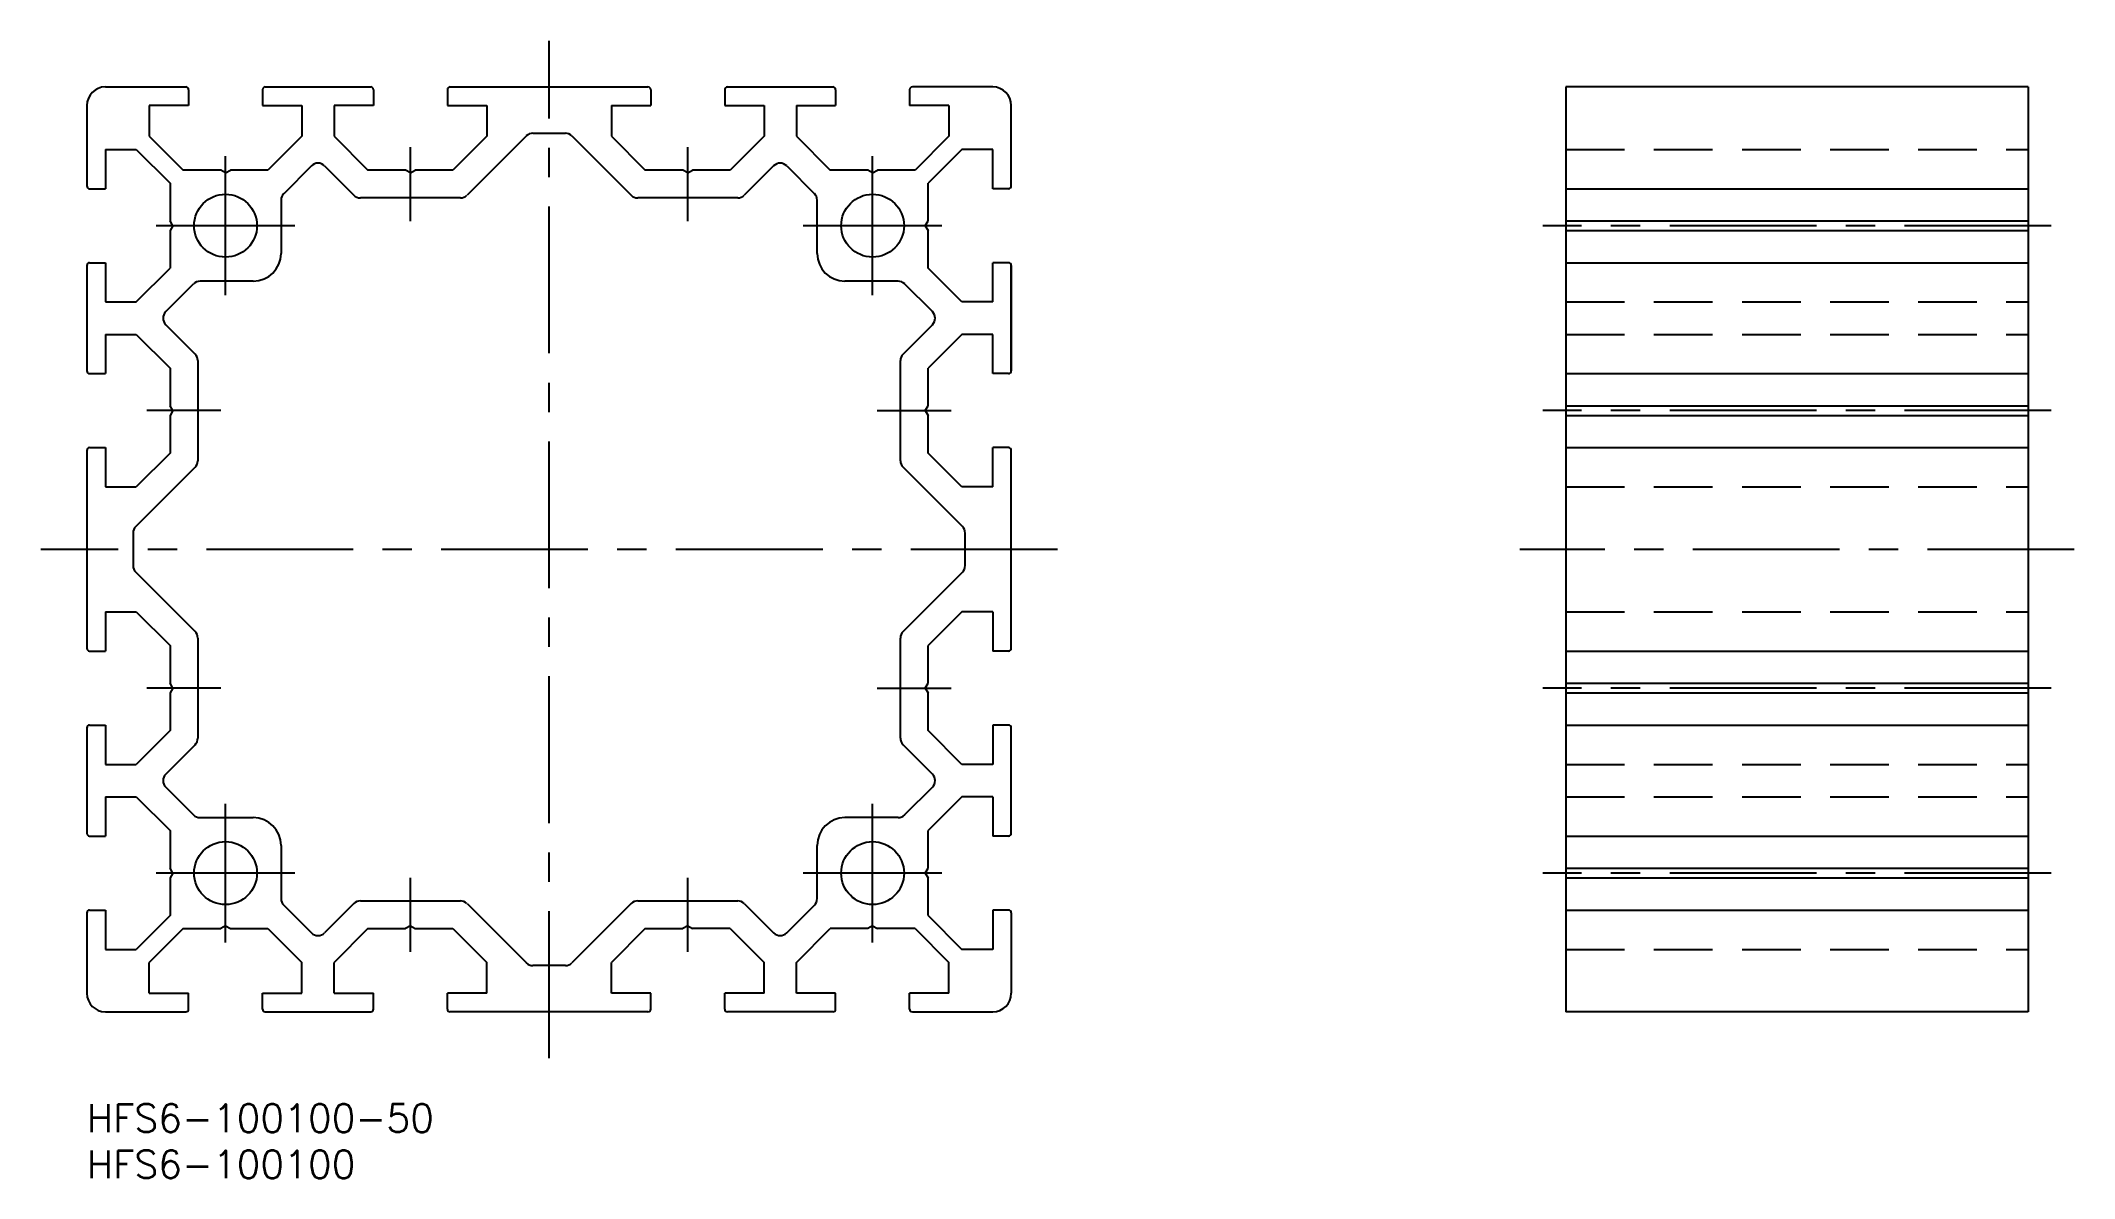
# Model space of a CAD drawing. Extents: x -5 to 215, y -8 to 115.
import ezdxf

# ---------------------------------------------------------------- set-up
doc = ezdxf.new("R2010")
doc.units = 0
doc.header["$LTSCALE"] = 0.5
doc.linetypes.add('CENTER', pattern=[50.8, 31.75, -6.35, 6.35, -6.35])
doc.linetypes.add('DASHED', pattern=[19.05, 12.7, -6.35])
for name, color, linetype in [('MSM_CENTER', 1, 'CENTER'), ('MSM_CONTINUOUS', 7, 'CONTINUOUS'), ('MSM_DASHED', 4, 'DASHED'), ('MSM_PART_NUMBER', 7, 'CONTINUOUS')]:
    doc.layers.add(name, color=color, linetype=linetype)
doc.styles.get("Standard").update_dxf_attribs({"font": 'txt.shx', "height": 3, "bigfont": 'bigfont.shx'})

# ---------------------------------------------------------------- blocks, each defined once
blk = doc.blocks.new('*U2')
at = {"layer": 'MSM_PART_NUMBER'}
blk.add_text('HFS6-100100-50', height=3, dxfattribs=at).set_placement((0, -3))
blk = doc.blocks.new('*U3')
at = {"layer": 'MSM_PART_NUMBER'}
blk.add_text('HFS6-100100', height=3, dxfattribs=at).set_placement((0, -8))

msp = doc.modelspace()

# ---------------------------------------------------------------- linework, layer by layer
at = {"layer": 'MSM_CENTER'}
for p, q in [((50, 5), (50, 115)), ((35, 95.5), (35, 103.5)), ((65, 95.5), (65, 103.5)), ((15, 87.5), (15, 102.5)), ((85, 87.5), (85, 102.5)), ((22.5, 95), (7.5, 95)), ((92.5, 95), (77.5, 95)), ((212.5, 95), (157.5, 95)), ((14.5, 75), (6.5, 75)), ((85.5, 75), (93.5, 75)), ((212.5, 75), (157.5, 75)), ((105, 60), (-5, 60)), ((215, 60), (155, 60)), ((14.5, 45), (6.5, 45)), ((85.5, 45), (93.5, 45)), ((212.5, 45), (157.5, 45)), ((15, 17.5), (15, 32.5)), ((85, 17.5), (85, 32.5)), ((22.5, 25), (7.5, 25)), ((35, 16.5), (35, 24.5)), ((65, 16.5), (65, 24.5)), ((92.5, 25), (77.5, 25)), ((212.5, 25), (157.5, 25))]:
    msp.add_line(p, q, dxfattribs=at)
at = {"layer": 'MSM_CONTINUOUS'}
for p, q in [((210, 110), (160, 110)), ((210, 110), (210, 10)), ((0, 108), (0, 99.3)), ((2, 110), (10.7, 110)), ((6.75, 108), (6.75, 104.66)), ((11, 108), (6.75, 108)), ((11, 109.7), (11, 108)), ((19, 109.7), (19, 108)), ((19, 108), (23.25, 108)), ((19.3, 110), (30.7, 110)), ((23.25, 108), (23.25, 104.66)), ((31, 108), (26.75, 108)), ((26.75, 108), (26.75, 104.66)), ((31, 109.7), (31, 108)), ((39, 109.7), (39, 108)), ((39, 108), (43.25, 108)), ((39.3, 110), (60.7, 110)), ((43.25, 108), (43.25, 104.66)), ((56.75, 108), (56.75, 104.66)), ((56.75, 108), (61, 108)), ((61, 109.7), (61, 108)), ((69, 109.7), (69, 108)), ((69, 108), (73.25, 108)), ((69.3, 110), (80.7, 110)), ((73.25, 108), (73.25, 104.66)), ((76.75, 108), (76.75, 104.66)), ((76.75, 108), (81, 108)), ((81, 109.7), (81, 108)), ((89, 109.7), (89, 108)), ((93.25, 108), (89, 108)), ((98, 110), (89.3, 110)), ((93.25, 108), (93.25, 104.66)), ((100, 99.3), (100, 108)), ((160, 110), (160, 10)), ((6.75, 104.66), (10.41, 101)), ((23.25, 104.66), (19.59, 101)), ((26.75, 104.66), (30.41, 101)), ((43.25, 104.66), (39.59, 101)), ((47.54, 104.71), (41.12, 98.29)), ((48.24, 105), (51.76, 105)), ((52.46, 104.71), (58.88, 98.29)), ((56.75, 104.66), (60.41, 101)), ((73.25, 104.66), (69.59, 101)), ((76.75, 104.66), (80.41, 101)), ((93.25, 104.66), (89.59, 101)), ((2, 103.25), (5.34, 103.25)), ((2, 103.25), (2, 99)), ((5.34, 103.25), (9, 99.59)), ((24.29, 101.46), (21.29, 98.46)), ((25.71, 101.46), (28.88, 98.29)), ((74.29, 101.46), (71.12, 98.29)), ((75.71, 101.46), (78.71, 98.46)), ((94.66, 103.25), (91, 99.59)), ((98, 103.25), (94.66, 103.25)), ((98, 99), (98, 103.25)), ((9, 99.59), (9, 95.52)), ((14.48, 101), (10.41, 101)), ((15, 100.7), (14.48, 101)), ((15, 100.7), (15.52, 101)), ((19.59, 101), (15.52, 101)), ((34.48, 101), (30.41, 101)), ((35, 100.7), (34.48, 101)), ((35, 100.7), (35.52, 101)), ((39.59, 101), (35.52, 101)), ((64.48, 101), (60.41, 101)), ((65, 100.7), (64.48, 101)), ((65, 100.7), (65.52, 101)), ((69.59, 101), (65.52, 101)), ((84.48, 101), (80.41, 101)), ((85, 100.7), (84.48, 101)), ((85, 100.7), (85.52, 101)), ((89.59, 101), (85.52, 101)), ((91, 95.52), (91, 99.59)), ((160, 99), (210, 99)), ((0.3, 99), (2, 99)), ((21, 97.76), (21, 92)), ((40.41, 98), (29.59, 98)), ((70.41, 98), (59.59, 98)), ((79, 92), (79, 97.76)), ((99.7, 99), (98, 99)), ((9.3, 95), (9, 95.52)), ((9.3, 95), (9, 94.48)), ((90.7, 95), (91, 95.52)), ((90.7, 95), (91, 94.48)), ((160, 95.52), (210, 95.52)), ((9, 94.48), (9, 90.41)), ((91, 90.41), (91, 94.48)), ((160, 94.48), (210, 94.48)), ((0, 90.7), (0, 79.3)), ((0.3, 91), (2, 91)), ((2, 91), (2, 86.75)), ((5.34, 86.75), (9, 90.41)), ((94.66, 86.75), (91, 90.41)), ((99.7, 91), (98, 91)), ((98, 86.75), (98, 91)), ((100, 90.7), (100, 79.3)), ((100, 79.3), (100, 90.7)), ((160, 91), (210, 91)), ((8.54, 85.71), (11.54, 88.71)), ((18, 89), (12.24, 89)), ((87.76, 89), (82, 89)), ((91.46, 85.71), (88.46, 88.71)), ((2, 86.75), (5.34, 86.75)), ((98, 86.75), (94.66, 86.75)), ((8.54, 84.29), (11.71, 81.12)), ((91.46, 84.29), (88.29, 81.12)), ((2, 83.25), (5.34, 83.25)), ((2, 83.25), (2, 79)), ((5.34, 83.25), (9, 79.59)), ((94.66, 83.25), (91, 79.59)), ((98, 83.25), (94.66, 83.25)), ((98, 79), (98, 83.25)), ((9, 79.59), (9, 75.52)), ((12, 80.41), (12, 69.59)), ((88, 69.59), (88, 80.41)), ((91, 75.52), (91, 79.59)), ((0.3, 79), (2, 79)), ((99.7, 79), (98, 79)), ((160, 79), (210, 79)), ((9.3, 75), (9, 75.52)), ((9.3, 75), (9, 74.48)), ((90.7, 75), (91, 75.52)), ((90.7, 75), (91, 74.48)), ((160, 75.52), (210, 75.52)), ((9, 74.48), (9, 70.41)), ((91, 70.41), (91, 74.48)), ((160, 74.48), (210, 74.48)), ((0, 70.7), (0, 49.3)), ((0.3, 71), (2, 71)), ((2, 71), (2, 66.75)), ((9, 70.41), (5.34, 66.75)), ((94.66, 66.75), (91, 70.41)), ((99.7, 71), (98, 71)), ((98, 66.75), (98, 71)), ((100, 49.3), (100, 70.7)), ((160, 71), (210, 71)), ((11.71, 68.88), (5.29, 62.46)), ((94.71, 62.46), (88.29, 68.88)), ((2, 66.75), (5.34, 66.75)), ((98, 66.75), (94.66, 66.75)), ((5, 61.76), (5, 58.24)), ((95, 58.24), (95, 61.76)), ((5.29, 57.54), (11.71, 51.12)), ((94.71, 57.54), (88.29, 51.12)), ((2, 53.25), (5.34, 53.25)), ((2, 53.25), (2, 49)), ((5.34, 53.25), (9, 49.59)), ((94.66, 53.25), (91, 49.59)), ((98, 53.25), (94.66, 53.25)), ((98, 53.25), (98, 49)), ((0.3, 49), (2, 49)), ((9, 49.59), (9, 45.52)), ((12, 50.41), (12, 39.59)), ((88, 39.59), (88, 50.41)), ((91, 45.52), (91, 49.59)), ((99.7, 49), (98, 49)), ((160, 49), (210, 49)), ((9.3, 45), (9, 45.52)), ((9.3, 45), (9, 44.48)), ((9, 44.48), (9, 40.41)), ((90.7, 45), (91, 45.52)), ((90.7, 45), (91, 44.48)), ((91, 40.41), (91, 44.48)), ((160, 45.52), (210, 45.52)), ((160, 44.48), (210, 44.48)), ((0, 40.7), (0, 29.3)), ((0.3, 41), (2, 41)), ((2, 41), (2, 36.75)), ((9, 40.41), (5.34, 36.75)), ((94.66, 36.75), (91, 40.41)), ((99.7, 41), (98, 41)), ((98, 41), (98, 36.75)), ((100, 29.3), (100, 40.7)), ((160, 41), (210, 41)), ((11.71, 38.88), (8.54, 35.71)), ((91.46, 35.71), (88.29, 38.88)), ((2, 36.75), (5.34, 36.75)), ((98, 36.75), (94.66, 36.75)), ((2, 33.25), (5.34, 33.25)), ((2, 33.25), (2, 29)), ((5.34, 33.25), (9, 29.59)), ((8.54, 34.29), (11.54, 31.29)), ((91.46, 34.29), (88.46, 31.29)), ((94.66, 33.25), (91, 29.59)), ((98, 33.25), (94.66, 33.25)), ((98, 33.25), (98, 29)), ((12.24, 31), (18, 31)), ((87.76, 31), (82, 31)), ((0.3, 29), (2, 29)), ((9, 29.59), (9, 25.52)), ((91, 25.52), (91, 29.59)), ((99.7, 29), (98, 29)), ((160, 29), (210, 29)), ((21, 28), (21, 22.24)), ((79, 22.24), (79, 28)), ((9.3, 25), (9, 25.52)), ((9.3, 25), (9, 24.48)), ((9, 24.48), (9, 20.41)), ((90.7, 25), (91, 25.52)), ((90.7, 25), (91, 24.48)), ((91, 20.41), (91, 24.48)), ((160, 25.52), (210, 25.52)), ((160, 24.48), (210, 24.48)), ((0, 20.7), (0, 12)), ((0.3, 21), (2, 21)), ((2, 21), (2, 16.75)), ((9, 20.41), (5.34, 16.75)), ((21.29, 21.54), (24.29, 18.54)), ((28.88, 21.71), (25.71, 18.54)), ((29.59, 22), (40.41, 22)), ((41.12, 21.71), (47.54, 15.29)), ((58.88, 21.71), (52.46, 15.29)), ((59.59, 22), (70.41, 22)), ((71.12, 21.71), (74.29, 18.54)), ((75.71, 18.54), (78.71, 21.54)), ((91, 20.41), (94.66, 16.75)), ((99.7, 21), (98, 21)), ((98, 21), (98, 16.75)), ((100, 20.7), (100, 12)), ((160, 21), (210, 21)), ((10.41, 19), (6.75, 15.34)), ((10.41, 19), (14.48, 19)), ((15, 19.3), (14.48, 19)), ((15, 19.3), (15.52, 19)), ((15.52, 19), (19.59, 19)), ((19.59, 19), (23.25, 15.34)), ((30.41, 19), (26.75, 15.34)), ((30.41, 19), (34.48, 19)), ((35, 19.3), (34.48, 19)), ((35, 19.3), (35.52, 19)), ((35.52, 19), (39.59, 19)), ((39.59, 19), (43.25, 15.34)), ((60.41, 19), (56.75, 15.34)), ((60.41, 19), (64.48, 19)), ((65, 19.3), (64.48, 19)), ((65, 19.3), (65.52, 19)), ((69.59, 19), (65.52, 19)), ((69.59, 19), (73.25, 15.34)), ((76.75, 15.34), (80.41, 19)), ((84.48, 19), (80.41, 19)), ((85, 19.3), (84.48, 19)), ((85, 19.3), (85.52, 19)), ((89.59, 19), (85.52, 19)), ((89.59, 19), (93.25, 15.34)), ((2, 16.75), (5.34, 16.75)), ((98, 16.75), (94.66, 16.75)), ((6.75, 12), (6.75, 15.34)), ((23.25, 12), (23.25, 15.34)), ((26.75, 12), (26.75, 15.34)), ((26.75, 12), (26.75, 15.34)), ((43.25, 12), (43.25, 15.34)), ((43.25, 12), (43.25, 15.34)), ((51.76, 15), (48.24, 15)), ((56.75, 12), (56.75, 15.34)), ((73.25, 12), (73.25, 15.34)), ((76.75, 12), (76.75, 15.34)), ((93.25, 12), (93.25, 15.34)), ((6.75, 12), (11, 12)), ((11, 10.3), (11, 12)), ((19, 10.3), (19, 12)), ((19, 12), (23.25, 12)), ((26.75, 12), (31, 12)), ((31, 10.3), (31, 12)), ((39, 10.3), (39, 12)), ((43.25, 12), (39, 12)), ((61, 12), (56.75, 12)), ((61, 10.3), (61, 12)), ((73.25, 12), (69, 12)), ((69, 10.3), (69, 12)), ((81, 12), (76.75, 12)), ((81, 10.3), (81, 12)), ((93.25, 12), (89, 12)), ((89, 10.3), (89, 12)), ((2, 10), (10.7, 10)), ((19.3, 10), (30.7, 10)), ((60.7, 10), (39.3, 10)), ((80.7, 10), (69.3, 10)), ((89.3, 10), (98, 10)), ((210, 10), (160, 10))]:
    msp.add_line(p, q, dxfattribs=at)
for centre in [(15, 95), (85, 95), (15, 25), (85, 25)]:
    msp.add_circle(centre, 3.4, dxfattribs=at)
for centre, radius, start, end in [((2, 108), 2, 90, 180), ((10.7, 109.7), 0.3, 360, 90), ((19.3, 109.7), 0.3, 90, 180), ((30.7, 109.7), 0.3, 360, 90), ((39.3, 109.7), 0.3, 90, 180), ((60.7, 109.7), 0.3, 360, 90), ((69.3, 109.7), 0.3, 90, 180), ((80.7, 109.7), 0.3, 360, 90), ((89.3, 109.7), 0.3, 90, 180), ((98, 108), 2, 360, 90), ((48.24, 104), 1, 90, 135), ((51.76, 104), 1, 45, 90), ((25, 100.76), 1, 45, 135), ((75, 100.76), 1, 45, 135), ((0.3, 99.3), 0.3, 180, 270), ((99.7, 99.3), 0.3, 270, 0), ((22, 97.76), 1, 135, 180), ((29.59, 99), 1, 225, 270), ((40.41, 99), 1, 270, 315), ((59.59, 99), 1, 225, 270), ((70.41, 99), 1, 270, 315), ((78, 97.76), 1, 0, 45), ((0.3, 90.7), 0.3, 90, 180), ((18, 92), 3, 270, 0), ((82, 92), 3, 180, 270), ((99.7, 90.7), 0.3, 0, 90), ((12.24, 88), 1, 90, 135), ((87.76, 88), 1, 45, 90), ((9.24, 85), 1, 135, 225), ((90.76, 85), 1, 315, 45), ((0.3, 79.3), 0.3, 180, 270), ((11, 80.41), 1, 0, 45), ((89, 80.41), 1, 135, 180), ((99.7, 79.3), 0.3, 270, 0), ((0.3, 70.7), 0.3, 90, 180), ((99.7, 70.7), 0.3, 0, 90), ((11, 69.59), 1, 315, 0), ((89, 69.59), 1, 180, 225), ((6, 61.76), 1, 135, 180), ((94, 61.76), 1, 0, 45), ((6, 58.24), 1, 180, 225), ((94, 58.24), 1, 315, 0), ((11, 50.41), 1, 0, 45), ((89, 50.41), 1, 135, 180), ((0.3, 49.3), 0.3, 180, 270), ((99.7, 49.3), 0.3, 270, 0), ((0.3, 40.7), 0.3, 90, 180), ((99.7, 40.7), 0.3, 0, 90), ((11, 39.59), 1, 315, 0), ((89, 39.59), 1, 180, 225), ((9.24, 35), 1, 135, 225), ((90.76, 35), 1, 315, 45), ((12.24, 32), 1, 225, 270), ((18, 28), 3, 0, 90), ((82, 28), 3, 90, 180), ((87.76, 32), 1, 270, 315), ((0.3, 29.3), 0.3, 180, 270), ((99.7, 29.3), 0.3, 270, 0), ((22, 22.24), 1, 180, 225), ((78, 22.24), 1, 315, 0), ((0.3, 20.7), 0.3, 90, 180), ((29.59, 21), 1, 90, 135), ((40.41, 21), 1, 45, 90), ((59.59, 21), 1, 90, 135), ((70.41, 21), 1, 45, 90), ((99.7, 20.7), 0.3, 0, 90), ((25, 19.24), 1, 225, 315), ((75, 19.24), 1, 225, 315), ((48.24, 16), 1, 225, 270), ((51.76, 16), 1, 270, 315), ((2, 12), 2, 180, 270), ((98, 12), 2, 270, 0), ((10.7, 10.3), 0.3, 270, 0), ((19.3, 10.3), 0.3, 180, 270), ((30.7, 10.3), 0.3, 270, 0), ((39.3, 10.3), 0.3, 180, 270), ((60.7, 10.3), 0.3, 270, 0), ((69.3, 10.3), 0.3, 180, 270), ((80.7, 10.3), 0.3, 270, 0), ((89.3, 10.3), 0.3, 180, 270)]:
    msp.add_arc(centre, radius, start, end, dxfattribs=at)
at = {"layer": 'MSM_DASHED'}
for p, q in [((160, 103.25), (210, 103.25)), ((160, 86.75), (210, 86.75)), ((160, 83.25), (210, 83.25)), ((160, 66.75), (210, 66.75)), ((160, 53.25), (210, 53.25)), ((160, 36.75), (210, 36.75)), ((160, 33.25), (210, 33.25)), ((160, 16.75), (210, 16.75))]:
    msp.add_line(p, q, dxfattribs=at)

# ---------------------------------------------------------------- block references
at = {"layer": 'MSM_CONTINUOUS'}
for name in ['*U2', '*U3']:
    msp.add_blockref(name, (0, 0), dxfattribs=at)

doc.saveas('drawing.dxf')
